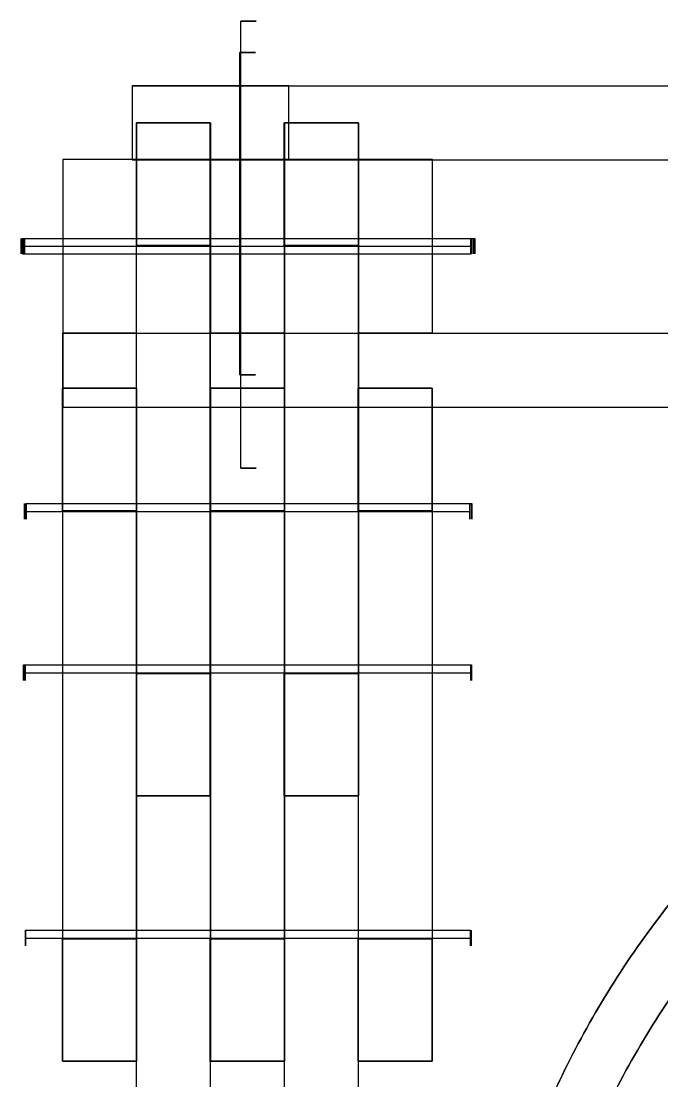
# Model space of a CAD drawing. Header units: millimetres. Extents: x -295 to 1561, y -7 to 1236.
# Drawn here: x -283.1 to -250.2, y 352.7 to 407.1 of the extents above; entities that cross this region are included whole.
import ezdxf

# ---------------------------------------------------------------- set-up
doc = ezdxf.new("R2010")
doc.units = ezdxf.units.MM
doc.header["$MEASUREMENT"] = 0
for name, color, linetype, true_color in [('00_主架構', 7, 'Continuous', 0x000000), ('00_主架構$01_小斜撐', 7, 'Continuous', 0x3f0000), ('00_主架構$02_大斜撐', 7, 'Continuous', 0x7f0000), ('00_主架構$03_橫撐', 7, 'Continuous', 0x3f0000), ('21_螺絲', 5, 'Continuous', 0x0000ff), ('竹編', 7, 'Continuous', 0x000000)]:
    doc.layers.add(name, color=color, linetype=linetype, true_color=true_color)

msp = doc.modelspace()

# ---------------------------------------------------------------- linework, layer by layer
at = {"layer": '00_主架構'}
for points in [[(-277.2, 400), (-279.1, 400), (-281, 400)], [(-281, 400), (-281, 400, 150), (-281, 400, 300)], [(-277.2, 400, 300), (-279.1, 400, 300), (-281, 400, 300)], [(-281, 400), (-281, 395.55), (-281, 391.1)], [(-281, 400, 300), (-281, 395.55, 300), (-281, 391.1, 300)], [(-277.2, 400, 300), (-275.3, 400, 300), (-273.4, 400, 300)], [(-277.2, 0, 300), (-277.2, 200, 300), (-277.2, 400, 300)], [(-277.2, 0, 291.1), (-277.2, 200, 291.1), (-277.2, 400, 291.1)], [(-273.4, 400, 291.1), (-275.3, 400, 291.1), (-277.2, 400, 291.1)], [(-277.2, 400, 291.1), (-277.2, 400, 295.55), (-277.2, 400, 300)], [(-277.2, 400, 8.9), (-275.3, 400, 8.9), (-273.4, 400, 8.9)], [(-277.2, 0, 8.9), (-277.2, 200, 8.9), (-277.2, 400, 8.9)], [(-277.2, 0), (-277.2, 200), (-277.2, 400)], [(-273.4, 400), (-275.3, 400), (-277.2, 400)], [(-277.2, 400), (-277.2, 400, 4.45), (-277.2, 400, 8.9)], [(-277.2, 391.1), (-277.2, 395.55), (-277.2, 400)], [(-277.2, 400), (-277.2, 400, 150), (-277.2, 400, 300)], [(-277.2, 391.1, 300), (-277.2, 395.55, 300), (-277.2, 400, 300)], [(-273.4, 0, 300), (-273.4, 200, 300), (-273.4, 400, 300)], [(-273.4, 0, 291.1), (-273.4, 200, 291.1), (-273.4, 400, 291.1)], [(-273.4, 400, 300), (-273.4, 400, 295.55), (-273.4, 400, 291.1)], [(-273.4, 0, 8.9), (-273.4, 200, 8.9), (-273.4, 400, 8.9)], [(-273.4, 0), (-273.4, 200), (-273.4, 400)], [(-273.4, 400, 8.9), (-273.4, 400, 4.45), (-273.4, 400)], [(-269.6, 400), (-271.5, 400), (-273.4, 400)], [(-273.4, 400), (-273.4, 400, 150), (-273.4, 400, 300)], [(-269.6, 400, 300), (-271.5, 400, 300), (-273.4, 400, 300)], [(-273.4, 400), (-273.4, 395.55), (-273.4, 391.1)], [(-273.4, 400, 300), (-273.4, 395.55, 300), (-273.4, 391.1, 300)], [(-269.6, 400, 300), (-267.7, 400, 300), (-265.8, 400, 300)], [(-269.6, 0, 300), (-269.6, 200, 300), (-269.6, 400, 300)], [(-269.6, 0, 291.1), (-269.6, 200, 291.1), (-269.6, 400, 291.1)], [(-265.8, 400, 291.1), (-267.7, 400, 291.1), (-269.6, 400, 291.1)], [(-269.6, 400, 291.1), (-269.6, 400, 295.55), (-269.6, 400, 300)], [(-269.6, 400, 8.9), (-267.7, 400, 8.9), (-265.8, 400, 8.9)], [(-269.6, 0, 8.9), (-269.6, 200, 8.9), (-269.6, 400, 8.9)], [(-269.6, 0), (-269.6, 200), (-269.6, 400)], [(-265.8, 400), (-267.7, 400), (-269.6, 400)], [(-269.6, 400), (-269.6, 400, 4.45), (-269.6, 400, 8.9)], [(-269.6, 391.1), (-269.6, 395.55), (-269.6, 400)], [(-269.6, 400), (-269.6, 400, 150), (-269.6, 400, 300)], [(-269.6, 391.1, 300), (-269.6, 395.55, 300), (-269.6, 400, 300)], [(-265.8, 0, 300), (-265.8, 200, 300), (-265.8, 400, 300)], [(-265.8, 0, 291.1), (-265.8, 200, 291.1), (-265.8, 400, 291.1)], [(-265.8, 400, 300), (-265.8, 400, 295.55), (-265.8, 400, 291.1)], [(-265.8, 0, 8.9), (-265.8, 200, 8.9), (-265.8, 400, 8.9)], [(-265.8, 0), (-265.8, 200), (-265.8, 400)], [(-265.8, 400, 8.9), (-265.8, 400, 4.45), (-265.8, 400)], [(-262, 400), (-263.9, 400), (-265.8, 400)], [(-265.8, 400), (-265.8, 400, 150), (-265.8, 400, 300)], [(-262, 400, 300), (-263.9, 400, 300), (-265.8, 400, 300)], [(-265.8, 400), (-265.8, 395.55), (-265.8, 391.1)], [(-265.8, 400, 300), (-265.8, 395.55, 300), (-265.8, 391.1, 300)], [(-262, 391.1), (-262, 395.55), (-262, 400)], [(-262, 400), (-262, 400, 150), (-262, 400, 300)], [(-262, 391.1, 300), (-262, 395.55, 300), (-262, 400, 300)], [(-281, 391.1), (-279.1, 391.1), (-277.2, 391.1)], [(-281, 391.1, 300), (-279.1, 391.1, 300), (-277.2, 391.1, 300)], [(-281, 391.1), (-281, 391.1, 150), (-281, 391.1, 300)], [(-277.2, 391.1), (-277.2, 391.1, 150), (-277.2, 391.1, 300)], [(-273.4, 391.1), (-271.5, 391.1), (-269.6, 391.1)], [(-273.4, 391.1, 300), (-271.5, 391.1, 300), (-269.6, 391.1, 300)], [(-273.4, 391.1), (-273.4, 391.1, 150), (-273.4, 391.1, 300)], [(-269.6, 391.1), (-269.6, 391.1, 150), (-269.6, 391.1, 300)], [(-265.8, 391.1), (-263.9, 391.1), (-262, 391.1)], [(-265.8, 391.1, 300), (-263.9, 391.1, 300), (-262, 391.1, 300)], [(-265.8, 391.1), (-265.8, 391.1, 150), (-265.8, 391.1, 300)], [(-262, 391.1), (-262, 391.1, 150), (-262, 391.1, 300)]]:
    msp.add_open_spline(points, degree=2, dxfattribs=at)
at = {"layer": '00_主架構$01_小斜撐'}
for points in [[(-277.212, 373.594, 11.751), (-277.212, 387.736, 25.893), (-277.212, 401.879, 40.035)], [(-273.412, 401.879, 40.035), (-275.312, 401.879, 40.035), (-277.212, 401.879, 40.035)], [(-277.212, 401.879, 40.035), (-277.212, 398.732, 43.182), (-277.212, 395.585, 46.329)], [(-277.204, 401.879, 259.965), (-275.304, 401.879, 259.965), (-273.404, 401.879, 259.965)], [(-277.204, 373.594, 288.249), (-277.204, 387.736, 274.107), (-277.204, 401.879, 259.965)], [(-277.204, 395.585, 253.671), (-277.204, 398.732, 256.818), (-277.204, 401.879, 259.965)], [(-273.412, 373.594, 11.751), (-273.412, 387.736, 25.893), (-273.412, 401.879, 40.035)], [(-273.412, 395.585, 46.329), (-273.412, 398.732, 43.182), (-273.412, 401.879, 40.035)], [(-273.404, 373.594, 288.249), (-273.404, 387.736, 274.107), (-273.404, 401.879, 259.965)], [(-273.404, 401.879, 259.965), (-273.404, 398.732, 256.818), (-273.404, 395.585, 253.671)], [(-269.612, 401.879, 40.035), (-267.712, 401.879, 40.035), (-265.812, 401.879, 40.035)], [(-269.612, 401.879, 40.035), (-269.612, 387.736, 25.893), (-269.612, 373.594, 11.751)], [(-269.612, 395.585, 46.329), (-269.612, 398.732, 43.182), (-269.612, 401.879, 40.035)], [(-265.804, 401.879, 259.965), (-267.704, 401.879, 259.965), (-269.604, 401.879, 259.965)], [(-269.604, 401.879, 259.965), (-269.604, 387.736, 274.107), (-269.604, 373.594, 288.249)], [(-269.604, 401.879, 259.965), (-269.604, 398.732, 256.818), (-269.604, 395.585, 253.671)], [(-265.812, 401.879, 40.035), (-265.812, 387.736, 25.893), (-265.812, 373.594, 11.751)], [(-265.812, 401.879, 40.035), (-265.812, 398.732, 43.182), (-265.812, 395.585, 46.329)], [(-265.804, 395.585, 253.671), (-265.804, 398.732, 256.818), (-265.804, 401.879, 259.965)], [(-265.804, 401.879, 259.965), (-265.804, 387.736, 274.107), (-265.804, 373.594, 288.249)], [(-277.212, 395.585, 46.329), (-275.312, 395.585, 46.329), (-273.412, 395.585, 46.329)], [(-277.212, 367.301, 18.044), (-277.212, 381.443, 32.186), (-277.212, 395.585, 46.329)], [(-277.204, 367.301, 281.956), (-277.204, 381.443, 267.814), (-277.204, 395.585, 253.671)], [(-273.404, 395.585, 253.671), (-275.304, 395.585, 253.671), (-277.204, 395.585, 253.671)], [(-273.412, 367.301, 18.044), (-273.412, 381.443, 32.186), (-273.412, 395.585, 46.329)], [(-273.404, 367.301, 281.956), (-273.404, 381.443, 267.814), (-273.404, 395.585, 253.671)], [(-265.812, 395.585, 46.329), (-267.712, 395.585, 46.329), (-269.612, 395.585, 46.329)], [(-269.612, 395.585, 46.329), (-269.612, 381.443, 32.186), (-269.612, 367.301, 18.044)], [(-269.604, 395.585, 253.671), (-267.704, 395.585, 253.671), (-265.804, 395.585, 253.671)], [(-269.604, 395.585, 253.671), (-269.604, 381.443, 267.814), (-269.604, 367.301, 281.956)], [(-265.812, 395.585, 46.329), (-265.812, 381.443, 32.186), (-265.812, 367.301, 18.044)], [(-265.804, 395.585, 253.671), (-265.804, 381.443, 267.814), (-265.804, 367.301, 281.956)], [(-281.012, 388.249, 26.406), (-279.112, 388.249, 26.406), (-277.212, 388.249, 26.406)], [(-281.012, 388.249, 26.406), (-281.012, 374.107, 12.264), (-281.012, 359.965, -1.879)], [(-281.012, 381.956, 32.699), (-281.012, 385.102, 29.552), (-281.012, 388.249, 26.406)], [(-277.204, 388.249, 273.594), (-279.104, 388.249, 273.594), (-281.004, 388.249, 273.594)], [(-281.004, 388.249, 273.594), (-281.004, 374.107, 287.736), (-281.004, 359.965, 301.879)], [(-281.004, 388.249, 273.594), (-281.004, 385.102, 270.448), (-281.004, 381.956, 267.301)], [(-277.212, 388.249, 26.406), (-277.212, 374.107, 12.264), (-277.212, 359.965, -1.879)], [(-277.212, 388.249, 26.406), (-277.212, 385.102, 29.552), (-277.212, 381.956, 32.699)], [(-277.204, 381.956, 267.301), (-277.204, 385.102, 270.448), (-277.204, 388.249, 273.594)], [(-277.204, 388.249, 273.594), (-277.204, 374.107, 287.736), (-277.204, 359.965, 301.879)], [(-273.412, 388.249, 26.406), (-271.512, 388.249, 26.406), (-269.612, 388.249, 26.406)], [(-273.412, 388.249, 26.406), (-273.412, 374.107, 12.264), (-273.412, 359.965, -1.879)], [(-273.412, 381.956, 32.699), (-273.412, 385.102, 29.552), (-273.412, 388.249, 26.406)], [(-269.604, 388.249, 273.594), (-271.504, 388.249, 273.594), (-273.404, 388.249, 273.594)], [(-273.404, 388.249, 273.594), (-273.404, 374.107, 287.736), (-273.404, 359.965, 301.879)], [(-273.404, 388.249, 273.594), (-273.404, 385.102, 270.448), (-273.404, 381.956, 267.301)], [(-269.612, 388.249, 26.406), (-269.612, 374.107, 12.264), (-269.612, 359.965, -1.879)], [(-269.612, 388.249, 26.406), (-269.612, 385.102, 29.552), (-269.612, 381.956, 32.699)], [(-269.604, 381.956, 267.301), (-269.604, 385.102, 270.448), (-269.604, 388.249, 273.594)], [(-269.604, 388.249, 273.594), (-269.604, 374.107, 287.736), (-269.604, 359.965, 301.879)], [(-265.818, 388.249, 26.406), (-263.918, 388.249, 26.406), (-262.018, 388.249, 26.406)], [(-265.818, 388.249, 26.406), (-265.818, 374.107, 12.264), (-265.818, 359.965, -1.879)], [(-265.818, 381.956, 32.699), (-265.818, 385.102, 29.552), (-265.818, 388.249, 26.406)], [(-262.009, 388.249, 273.594), (-263.909, 388.249, 273.594), (-265.809, 388.249, 273.594)], [(-265.809, 388.249, 273.594), (-265.809, 374.107, 287.736), (-265.809, 359.965, 301.879)], [(-265.809, 388.249, 273.594), (-265.809, 385.102, 270.448), (-265.809, 381.956, 267.301)], [(-262.018, 388.249, 26.406), (-262.018, 374.107, 12.264), (-262.018, 359.965, -1.879)], [(-262.018, 388.249, 26.406), (-262.018, 385.102, 29.552), (-262.018, 381.956, 32.699)], [(-262.009, 381.956, 267.301), (-262.009, 385.102, 270.448), (-262.009, 388.249, 273.594)], [(-262.009, 388.249, 273.594), (-262.009, 374.107, 287.736), (-262.009, 359.965, 301.879)], [(-277.212, 381.956, 32.699), (-279.112, 381.956, 32.699), (-281.012, 381.956, 32.699)], [(-281.012, 381.956, 32.699), (-281.012, 367.814, 18.557), (-281.012, 353.671, 4.415)], [(-281.004, 381.956, 267.301), (-279.104, 381.956, 267.301), (-277.204, 381.956, 267.301)], [(-281.004, 381.956, 267.301), (-281.004, 367.814, 281.443), (-281.004, 353.671, 295.585)], [(-277.212, 381.956, 32.699), (-277.212, 367.814, 18.557), (-277.212, 353.671, 4.415)], [(-277.204, 381.956, 267.301), (-277.204, 367.814, 281.443), (-277.204, 353.671, 295.585)], [(-269.612, 381.956, 32.699), (-271.512, 381.956, 32.699), (-273.412, 381.956, 32.699)], [(-273.412, 381.956, 32.699), (-273.412, 367.814, 18.557), (-273.412, 353.671, 4.415)], [(-273.404, 381.956, 267.301), (-271.504, 381.956, 267.301), (-269.604, 381.956, 267.301)], [(-273.404, 381.956, 267.301), (-273.404, 367.814, 281.443), (-273.404, 353.671, 295.585)], [(-269.612, 381.956, 32.699), (-269.612, 367.814, 18.557), (-269.612, 353.671, 4.415)], [(-269.604, 381.956, 267.301), (-269.604, 367.814, 281.443), (-269.604, 353.671, 295.585)], [(-262.018, 381.956, 32.699), (-263.918, 381.956, 32.699), (-265.818, 381.956, 32.699)], [(-265.818, 381.956, 32.699), (-265.818, 367.814, 18.557), (-265.818, 353.671, 4.415)], [(-265.809, 381.956, 267.301), (-263.909, 381.956, 267.301), (-262.009, 381.956, 267.301)], [(-265.809, 381.956, 267.301), (-265.809, 367.814, 281.443), (-265.809, 353.671, 295.585)], [(-262.018, 381.956, 32.699), (-262.018, 367.814, 18.557), (-262.018, 353.671, 4.415)], [(-262.009, 381.956, 267.301), (-262.009, 367.814, 281.443), (-262.009, 353.671, 295.585)], [(-273.412, 373.594, 11.751), (-275.312, 373.594, 11.751), (-277.212, 373.594, 11.751)], [(-277.212, 373.594, 11.751), (-277.212, 370.448, 14.898), (-277.212, 367.301, 18.044)], [(-277.204, 373.594, 288.249), (-275.304, 373.594, 288.249), (-273.404, 373.594, 288.249)], [(-277.204, 367.301, 281.956), (-277.204, 370.448, 285.102), (-277.204, 373.594, 288.249)], [(-273.412, 367.301, 18.044), (-273.412, 370.448, 14.898), (-273.412, 373.594, 11.751)], [(-273.404, 373.594, 288.249), (-273.404, 370.448, 285.102), (-273.404, 367.301, 281.956)], [(-269.612, 373.594, 11.751), (-267.712, 373.594, 11.751), (-265.812, 373.594, 11.751)], [(-269.612, 367.301, 18.044), (-269.612, 370.448, 14.898), (-269.612, 373.594, 11.751)], [(-265.804, 373.594, 288.249), (-267.704, 373.594, 288.249), (-269.604, 373.594, 288.249)], [(-269.604, 373.594, 288.249), (-269.604, 370.448, 285.102), (-269.604, 367.301, 281.956)], [(-265.812, 373.594, 11.751), (-265.812, 370.448, 14.898), (-265.812, 367.301, 18.044)], [(-265.804, 367.301, 281.956), (-265.804, 370.448, 285.102), (-265.804, 373.594, 288.249)], [(-277.212, 367.301, 18.044), (-275.312, 367.301, 18.044), (-273.412, 367.301, 18.044)], [(-273.404, 367.301, 281.956), (-275.304, 367.301, 281.956), (-277.204, 367.301, 281.956)], [(-265.812, 367.301, 18.044), (-267.712, 367.301, 18.044), (-269.612, 367.301, 18.044)], [(-269.604, 367.301, 281.956), (-267.704, 367.301, 281.956), (-265.804, 367.301, 281.956)], [(-281.012, 359.965, -1.879), (-279.112, 359.965, -1.879), (-277.212, 359.965, -1.879)], [(-281.012, 353.671, 4.415), (-281.012, 356.818, 1.268), (-281.012, 359.965, -1.879)], [(-277.204, 359.965, 301.879), (-279.104, 359.965, 301.879), (-281.004, 359.965, 301.879)], [(-281.004, 359.965, 301.879), (-281.004, 356.818, 298.732), (-281.004, 353.671, 295.585)], [(-277.212, 359.965, -1.879), (-277.212, 356.818, 1.268), (-277.212, 353.671, 4.415)], [(-277.204, 353.671, 295.585), (-277.204, 356.818, 298.732), (-277.204, 359.965, 301.879)], [(-273.412, 359.965, -1.879), (-271.512, 359.965, -1.879), (-269.612, 359.965, -1.879)], [(-273.412, 353.671, 4.415), (-273.412, 356.818, 1.268), (-273.412, 359.965, -1.879)], [(-269.604, 359.965, 301.879), (-271.504, 359.965, 301.879), (-273.404, 359.965, 301.879)], [(-273.404, 359.965, 301.879), (-273.404, 356.818, 298.732), (-273.404, 353.671, 295.585)], [(-269.612, 359.965, -1.879), (-269.612, 356.818, 1.268), (-269.612, 353.671, 4.415)], [(-269.604, 353.671, 295.585), (-269.604, 356.818, 298.732), (-269.604, 359.965, 301.879)], [(-265.818, 359.965, -1.879), (-263.918, 359.965, -1.879), (-262.018, 359.965, -1.879)], [(-265.818, 353.671, 4.415), (-265.818, 356.818, 1.268), (-265.818, 359.965, -1.879)], [(-262.009, 359.965, 301.879), (-263.909, 359.965, 301.879), (-265.809, 359.965, 301.879)], [(-265.809, 359.965, 301.879), (-265.809, 356.818, 298.732), (-265.809, 353.671, 295.585)], [(-262.018, 359.965, -1.879), (-262.018, 356.818, 1.268), (-262.018, 353.671, 4.415)], [(-262.009, 353.671, 295.585), (-262.009, 356.818, 298.732), (-262.009, 359.965, 301.879)], [(-277.212, 353.671, 4.415), (-279.112, 353.671, 4.415), (-281.012, 353.671, 4.415)], [(-281.004, 353.671, 295.585), (-279.104, 353.671, 295.585), (-277.204, 353.671, 295.585)], [(-269.612, 353.671, 4.415), (-271.512, 353.671, 4.415), (-273.412, 353.671, 4.415)], [(-273.404, 353.671, 295.585), (-271.504, 353.671, 295.585), (-269.604, 353.671, 295.585)], [(-262.018, 353.671, 4.415), (-263.918, 353.671, 4.415), (-265.818, 353.671, 4.415)], [(-265.809, 353.671, 295.585), (-263.909, 353.671, 295.585), (-262.009, 353.671, 295.585)]]:
    msp.add_open_spline(points, degree=2, dxfattribs=at)
at = {"layer": '00_主架構$02_大斜撐'}
for points in [[(-269.374, 403.781, 5.346), (-273.397, 403.781, 7.246), (-277.421, 403.781, 9.146)], [(-277.421, 403.781, 9.146), (-209.103, 403.781, 153.827), (-140.784, 403.781, 298.508)], [(-277.421, 403.781, 9.146), (-277.421, 401.881, 9.146), (-277.421, 399.981, 9.146)], [(-269.374, 403.781, 5.346), (-201.055, 403.781, 150.027), (-132.736, 403.781, 294.708)], [(-269.374, 399.981, 5.346), (-269.374, 401.881, 5.346), (-269.374, 403.781, 5.346)], [(-277.421, 399.981, 9.146), (-209.103, 399.981, 153.827), (-140.784, 399.981, 298.508)], [(-277.421, 399.981, 9.146), (-273.397, 399.981, 7.246), (-269.374, 399.981, 5.346)], [(-269.374, 399.981, 5.346), (-201.055, 399.981, 150.027), (-132.736, 399.981, 294.708)]]:
    msp.add_open_spline(points, degree=2, dxfattribs=at)
at = {"layer": '00_主架構$03_橫撐'}
for points in [[(-281, 391.081, 17.791), (-281, 389.181, 17.791), (-281, 387.281, 17.791)], [(-281, 391.081, 17.791), (-131, 391.081, 17.791), (19, 391.081, 17.791)], [(-281, 387.281, 8.891), (-281, 389.181, 8.891), (-281, 391.081, 8.891)], [(-281, 391.081, 8.891), (-131, 391.081, 8.891), (19, 391.081, 8.891)], [(-281, 391.081, 8.891), (-281, 391.081, 13.341), (-281, 391.081, 17.791)], [(-281, 391.081, 154.45), (-281, 389.181, 154.45), (-281, 387.281, 154.45)], [(-281, 391.081, 154.45), (-131, 391.081, 154.45), (19, 391.081, 154.45)], [(-281, 387.281, 145.55), (-281, 389.181, 145.55), (-281, 391.081, 145.55)], [(-281, 391.081, 145.55), (-131, 391.081, 145.55), (19, 391.081, 145.55)], [(-281, 391.081, 145.55), (-281, 391.081, 150), (-281, 391.081, 154.45)], [(-281, 387.281, 17.791), (-131, 387.281, 17.791), (19, 387.281, 17.791)], [(-281, 387.281, 17.791), (-281, 387.281, 13.341), (-281, 387.281, 8.891)], [(-281, 387.281, 8.891), (-131, 387.281, 8.891), (19, 387.281, 8.891)], [(-281, 387.281, 154.45), (-131, 387.281, 154.45), (19, 387.281, 154.45)], [(-281, 387.281, 154.45), (-281, 387.281, 150), (-281, 387.281, 145.55)], [(-281, 387.281, 145.55), (-131, 387.281, 145.55), (19, 387.281, 145.55)]]:
    msp.add_open_spline(points, degree=2, dxfattribs=at)
at = {"layer": '21_螺絲'}
for points in [[(-271.851, 384.151, 13.337), (-271.851, 395.63, 13.337), (-271.851, 407.109, 13.337)], [(-271.851, 384.151, 149.995), (-271.851, 395.63, 149.995), (-271.851, 407.109, 149.995)], [(-271.897, 388.934, 11.259), (-271.897, 397.217, 11.259), (-271.897, 405.501, 11.259)], [(-283.099, 395.95, 295.55), (-271.463, 395.95, 295.55), (-259.826, 395.95, 295.55)], [(-283.006, 395.95, 260), (-271.519, 395.95, 260), (-260.032, 395.95, 260)], [(-282.967, 395.95, 4.45), (-271.436, 395.95, 4.45), (-259.905, 395.95, 4.45)], [(-283.132, 395.55, 40.4), (-271.575, 395.55, 40.4), (-260.017, 395.55, 40.4)], [(-283.072, 395.15, 4.45), (-271.536, 395.15, 4.45), (-259.999, 395.15, 4.45)], [(-282.873, 382.32, 273.63), (-271.426, 382.32, 273.63), (-259.98, 382.32, 273.63)], [(-282.958, 381.92, 26.77), (-271.512, 381.92, 26.77), (-260.067, 381.92, 26.77)], [(-283.006, 374.03, 281.92), (-271.493, 374.03, 281.92), (-259.981, 374.03, 281.92)], [(-282.929, 373.63, 18.48), (-271.474, 373.63, 18.48), (-260.019, 373.63, 18.48)], [(-282.911, 360, 4.85), (-271.457, 360, 4.85), (-260.004, 360, 4.85)], [(-282.903, 360.4, 295.55), (-271.471, 360.4, 295.55), (-260.038, 360.4, 295.55)]]:
    msp.add_open_spline(points, degree=2, dxfattribs=at)
for points in [[(-271.851, 407.109, 13.337), (-271.851, 407.109, 13.737), (-271.451, 407.109, 13.737), (-271.051, 407.109, 13.737), (-271.051, 407.109, 13.337), (-271.051, 407.109, 12.937), (-271.451, 407.109, 12.937), (-271.851, 407.109, 12.937), (-271.851, 407.109, 13.337)], [(-271.851, 407.109, 149.995), (-271.851, 407.109, 150.395), (-271.451, 407.109, 150.395), (-271.051, 407.109, 150.395), (-271.051, 407.109, 149.995), (-271.051, 407.109, 149.595), (-271.451, 407.109, 149.595), (-271.851, 407.109, 149.595), (-271.851, 407.109, 149.995)], [(-271.897, 405.501, 11.259), (-271.908, 405.501, 11.659), (-271.508, 405.501, 11.67), (-271.109, 405.501, 11.681), (-271.098, 405.501, 11.281), (-271.086, 405.501, 10.881), (-271.486, 405.501, 10.87), (-271.886, 405.501, 10.859), (-271.897, 405.501, 11.259)], [(-283.132, 395.55, 40.4), (-283.132, 395.15, 40.4), (-283.132, 395.15, 40), (-283.132, 395.15, 39.6), (-283.132, 395.55, 39.6), (-283.132, 395.95, 39.6), (-283.132, 395.95, 40), (-283.132, 395.95, 40.4), (-283.132, 395.55, 40.4)], [(-283.099, 395.95, 295.55), (-283.099, 395.95, 295.95), (-283.099, 395.55, 295.95), (-283.099, 395.15, 295.95), (-283.099, 395.15, 295.55), (-283.099, 395.15, 295.15), (-283.099, 395.55, 295.15), (-283.099, 395.95, 295.15), (-283.099, 395.95, 295.55)], [(-283.072, 395.15, 4.45), (-283.072, 395.15, 4.05), (-283.072, 395.55, 4.05), (-283.072, 395.95, 4.05), (-283.072, 395.95, 4.45), (-283.072, 395.95, 4.85), (-283.072, 395.55, 4.85), (-283.072, 395.15, 4.85), (-283.072, 395.15, 4.45)], [(-283.006, 395.95, 260), (-283.006, 395.95, 260.4), (-283.006, 395.55, 260.4), (-283.006, 395.15, 260.4), (-283.006, 395.15, 260), (-283.006, 395.15, 259.6), (-283.006, 395.55, 259.6), (-283.006, 395.95, 259.6), (-283.006, 395.95, 260)], [(-282.967, 395.95, 4.45), (-282.967, 395.95, 4.85), (-282.967, 395.55, 4.85), (-282.967, 395.15, 4.85), (-282.967, 395.15, 4.45), (-282.967, 395.15, 4.05), (-282.967, 395.55, 4.05), (-282.967, 395.95, 4.05), (-282.967, 395.95, 4.45)], [(-260.032, 395.95, 260), (-260.032, 395.95, 260.4), (-260.032, 395.55, 260.4), (-260.032, 395.15, 260.4), (-260.032, 395.15, 260), (-260.032, 395.15, 259.6), (-260.032, 395.55, 259.6), (-260.032, 395.95, 259.6), (-260.032, 395.95, 260)], [(-260.017, 395.55, 40.4), (-260.017, 395.15, 40.4), (-260.017, 395.15, 40), (-260.017, 395.15, 39.6), (-260.017, 395.55, 39.6), (-260.017, 395.95, 39.6), (-260.017, 395.95, 40), (-260.017, 395.95, 40.4), (-260.017, 395.55, 40.4)], [(-259.999, 395.15, 4.45), (-259.999, 395.15, 4.05), (-259.999, 395.55, 4.05), (-259.999, 395.95, 4.05), (-259.999, 395.95, 4.45), (-259.999, 395.95, 4.85), (-259.999, 395.55, 4.85), (-259.999, 395.15, 4.85), (-259.999, 395.15, 4.45)], [(-259.905, 395.95, 4.45), (-259.905, 395.95, 4.85), (-259.905, 395.55, 4.85), (-259.905, 395.15, 4.85), (-259.905, 395.15, 4.45), (-259.905, 395.15, 4.05), (-259.905, 395.55, 4.05), (-259.905, 395.95, 4.05), (-259.905, 395.95, 4.45)], [(-259.826, 395.95, 295.55), (-259.826, 395.95, 295.95), (-259.826, 395.55, 295.95), (-259.826, 395.15, 295.95), (-259.826, 395.15, 295.55), (-259.826, 395.15, 295.15), (-259.826, 395.55, 295.15), (-259.826, 395.95, 295.15), (-259.826, 395.95, 295.55)], [(-271.897, 388.934, 11.259), (-271.908, 388.934, 11.659), (-271.508, 388.934, 11.67), (-271.109, 388.934, 11.681), (-271.098, 388.934, 11.281), (-271.086, 388.934, 10.881), (-271.486, 388.934, 10.87), (-271.886, 388.934, 10.859), (-271.897, 388.934, 11.259)], [(-271.851, 384.151, 13.337), (-271.851, 384.151, 13.737), (-271.451, 384.151, 13.737), (-271.051, 384.151, 13.737), (-271.051, 384.151, 13.337), (-271.051, 384.151, 12.937), (-271.451, 384.151, 12.937), (-271.851, 384.151, 12.937), (-271.851, 384.151, 13.337)], [(-271.851, 384.151, 149.995), (-271.851, 384.151, 150.395), (-271.451, 384.151, 150.395), (-271.051, 384.151, 150.395), (-271.051, 384.151, 149.995), (-271.051, 384.151, 149.595), (-271.451, 384.151, 149.595), (-271.851, 384.151, 149.595), (-271.851, 384.151, 149.995)], [(-282.958, 381.92, 26.77), (-282.958, 381.52, 26.77), (-282.958, 381.52, 26.37), (-282.958, 381.52, 25.97), (-282.958, 381.92, 25.97), (-282.958, 382.32, 25.97), (-282.958, 382.32, 26.37), (-282.958, 382.32, 26.77), (-282.958, 381.92, 26.77)], [(-282.873, 382.32, 273.63), (-282.873, 382.32, 274.03), (-282.873, 381.92, 274.03), (-282.873, 381.52, 274.03), (-282.873, 381.52, 273.63), (-282.873, 381.52, 273.23), (-282.873, 381.92, 273.23), (-282.873, 382.32, 273.23), (-282.873, 382.32, 273.63)], [(-260.067, 381.92, 26.77), (-260.067, 381.52, 26.77), (-260.067, 381.52, 26.37), (-260.067, 381.52, 25.97), (-260.067, 381.92, 25.97), (-260.067, 382.32, 25.97), (-260.067, 382.32, 26.37), (-260.067, 382.32, 26.77), (-260.067, 381.92, 26.77)], [(-259.98, 382.32, 273.63), (-259.98, 382.32, 274.03), (-259.98, 381.92, 274.03), (-259.98, 381.52, 274.03), (-259.98, 381.52, 273.63), (-259.98, 381.52, 273.23), (-259.98, 381.92, 273.23), (-259.98, 382.32, 273.23), (-259.98, 382.32, 273.63)], [(-283.006, 374.03, 281.92), (-283.006, 374.03, 282.32), (-283.006, 373.63, 282.32), (-283.006, 373.23, 282.32), (-283.006, 373.23, 281.92), (-283.006, 373.23, 281.52), (-283.006, 373.63, 281.52), (-283.006, 374.03, 281.52), (-283.006, 374.03, 281.92)], [(-282.929, 373.63, 18.48), (-282.929, 373.23, 18.48), (-282.929, 373.23, 18.08), (-282.929, 373.23, 17.68), (-282.929, 373.63, 17.68), (-282.929, 374.03, 17.68), (-282.929, 374.03, 18.08), (-282.929, 374.03, 18.48), (-282.929, 373.63, 18.48)], [(-260.019, 373.63, 18.48), (-260.019, 373.23, 18.48), (-260.019, 373.23, 18.08), (-260.019, 373.23, 17.68), (-260.019, 373.63, 17.68), (-260.019, 374.03, 17.68), (-260.019, 374.03, 18.08), (-260.019, 374.03, 18.48), (-260.019, 373.63, 18.48)], [(-259.981, 374.03, 281.92), (-259.981, 374.03, 282.32), (-259.981, 373.63, 282.32), (-259.981, 373.23, 282.32), (-259.981, 373.23, 281.92), (-259.981, 373.23, 281.52), (-259.981, 373.63, 281.52), (-259.981, 374.03, 281.52), (-259.981, 374.03, 281.92)], [(-282.911, 360, 4.85), (-282.911, 359.6, 4.85), (-282.911, 359.6, 4.45), (-282.911, 359.6, 4.05), (-282.911, 360, 4.05), (-282.911, 360.4, 4.05), (-282.911, 360.4, 4.45), (-282.911, 360.4, 4.85), (-282.911, 360, 4.85)], [(-282.903, 360.4, 295.55), (-282.903, 360.4, 295.95), (-282.903, 360, 295.95), (-282.903, 359.6, 295.95), (-282.903, 359.6, 295.55), (-282.903, 359.6, 295.15), (-282.903, 360, 295.15), (-282.903, 360.4, 295.15), (-282.903, 360.4, 295.55)], [(-260.038, 360.4, 295.55), (-260.038, 360.4, 295.95), (-260.038, 360, 295.95), (-260.038, 359.6, 295.95), (-260.038, 359.6, 295.55), (-260.038, 359.6, 295.15), (-260.038, 360, 295.15), (-260.038, 360.4, 295.15), (-260.038, 360.4, 295.55)], [(-260.004, 360, 4.85), (-260.004, 359.6, 4.85), (-260.004, 359.6, 4.45), (-260.004, 359.6, 4.05), (-260.004, 360, 4.05), (-260.004, 360.4, 4.05), (-260.004, 360.4, 4.45), (-260.004, 360.4, 4.85), (-260.004, 360, 4.85)]]:
    msp.add_rational_spline(points, [1, 0.707106781187, 1, 0.707106781187, 1, 0.707106781187, 1, 0.707106781187, 1], degree=2, knots=[0, 0, 0, 0.628319, 0.628319, 1.256637, 1.256637, 1.884956, 1.884956, 2.513274, 2.513274, 2.513274], dxfattribs=at)
at = {"layer": '竹編'}
for points in [[(-259.893, 333.285, 236.458), (-259.893, 383.285, 236.458), (-203.259, 383.285, 236.458)], [(-203.259, 383.285, 61.082), (-259.893, 383.285, 61.082), (-259.893, 333.285, 61.082)], [(-259.893, 333.285, 148.77), (-259.893, 383.285, 148.77), (-203.259, 383.285, 148.77)], [(-257.661, 331.63, 235.947), (-257.661, 381.013, 235.947), (-201.73, 381.013, 235.947)], [(-201.73, 381.013, 63.02), (-257.661, 381.013, 63.02), (-257.661, 331.63, 63.02)], [(-257.661, 331.63, 149.484), (-257.661, 381.013, 149.484), (-201.73, 381.013, 149.484)]]:
    msp.add_rational_spline(points, [1, 0.707106781187, 1], degree=2, dxfattribs=at)

doc.saveas('drawing.dxf')
